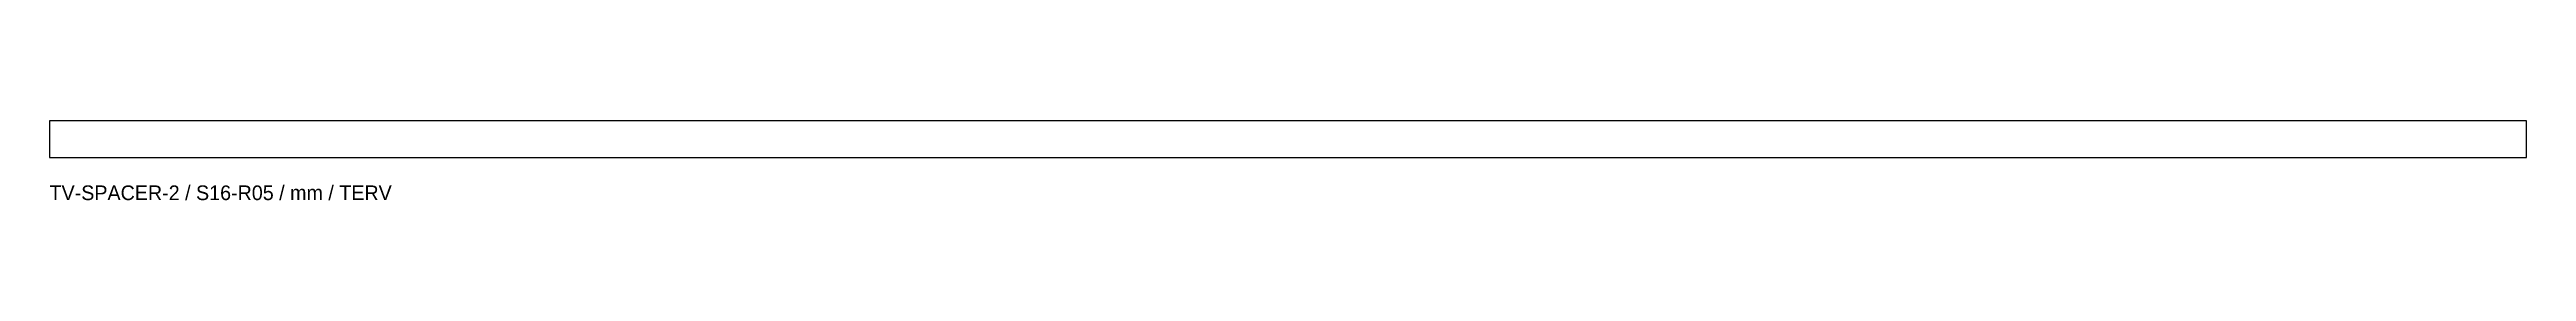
# Model space of a CAD drawing. Header units: millimetres. Extents: x 0 to 2020, y -35 to 30.
import ezdxf

# ---------------------------------------------------------------- set-up
doc = ezdxf.new("R2010")
doc.units = ezdxf.units.MM

msp = doc.modelspace()

# ---------------------------------------------------------------- linework, layer by layer
msp.add_lwpolyline([(0, 0), (2020, 0), (2020, 30), (0, 30)], close=True)

# ---------------------------------------------------------------- texts
msp.add_text('TV-SPACER-2 / S16-R05 / mm / TERV', height=12).set_placement((0, -35))

doc.saveas('drawing.dxf')
